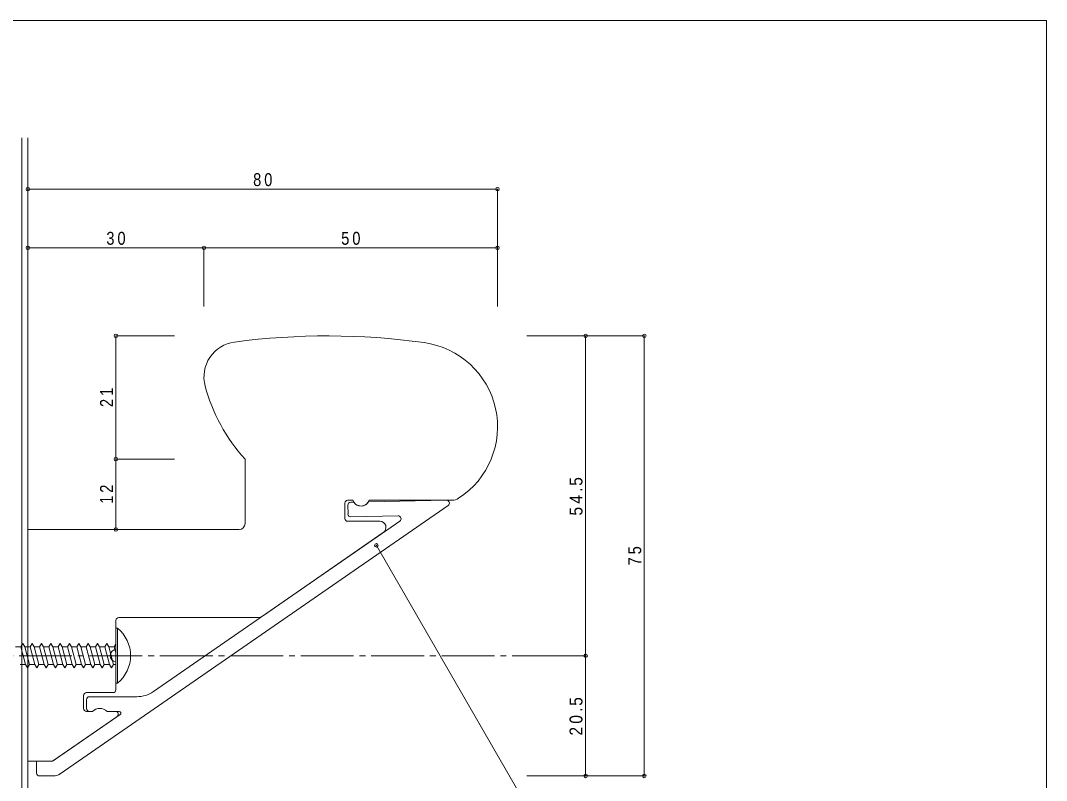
# Model space of a CAD drawing. Units: millimetres on the paper. Extents: x -141 to 141, y -98 to 98.
# Drawn here: x -33.7 to 141, y -32 to 97.5 of the extents above; entities that cross this region are included whole.
import ezdxf

# ---------------------------------------------------------------- set-up
doc = ezdxf.new("R2010")
doc.units = ezdxf.units.MM
doc.header["$PDMODE"] = 32
doc.header["$PDSIZE"] = 0.6
doc.linetypes.add('CHAIN2', pattern=[12, 9, -1, 1, -1])
for name, color, linetype, lineweight in [('0-0_ＫＢ製品', 2, 'Continuous', 18), ('0-1_躯体', 3, 'Continuous', 18), ('0-3_寸法', 4, 'Continuous', 9), ('0-4_引出線字', 4, 'Continuous', 9), ('0-8_他製品', 7, 'Continuous', 18), ('F-0_図面枠', 5, 'Continuous', 9)]:
    doc.layers.add(name, color=color, linetype=linetype, lineweight=lineweight)
doc.styles.add('HGｺﾞｼｯｸM', font='')
doc.styles.get('HGｺﾞｼｯｸM').set_extended_font_data('HGｺﾞｼｯｸM')

msp = doc.modelspace()

# ---------------------------------------------------------------- linework, layer by layer
at = {"layer": '0-0_ＫＢ製品'}
for p, q in [((4.5, 11.748), (4.5, 22.75)), ((22, 15.748), (22.86, 15.748)), ((25.64, 15.748), (39.78, 15.748)), ((21.5, 12.648), (21.5, 15.248)), ((-32.5, 10.748), (-32.5, -28.75)), ((3.5, 10.748), (-32.5, 10.748)), ((27.447, 12.148), (22, 12.148)), ((28.046, 10.229), (7.635, -3.896)), ((-17.5, -4.752), (-17.5, -9.752)), ((6.497, -4.252), (-17, -4.252)), ((-17.5, -16.552), (-17.5, -11.752)), ((-18, -17.052), (-22.5, -17.052)), ((-23, -19.752), (-23, -17.552)), ((-21.5, -20.252), (-22.5, -20.252)), ((-17.601, -20.252), (-19, -20.252)), ((-27.767, -28.395), (-17.317, -21.163)), ((-28.905, -28.75), (-32.5, -28.75))]:
    msp.add_line(p, q, dxfattribs=at)
for centre, radius, start, end in [((18.538, -75.823), 119.573, 82.08889, 97.60886), ((3.5, 36.75), 6, 97.60886, 194.95133), ((33, 28.25), 14.5, 302.84686, 82.08889), ((26.687, 42.942), 30, 194.95133, 222.3041), ((22, 15.248), 0.5, 90, 180), ((24.25, 16.215), 1.466, 198.53628, 341.46372), ((39.78, 17.748), 2, 270, 302.84686), ((22, 12.648), 0.5, 180, 270), ((3.5, 11.748), 1, 270, 0), ((27.447, 11.095), 1.054, 304.68366, 90), ((-17, -4.752), 0.5, 90, 180), ((6.497, -2.252), 2, 270, 304.68366), ((-17.5, -10.752), 1, 90, 270), ((-22.5, -17.552), 0.5, 90, 180), ((-18, -16.552), 0.5, 270, 0), ((-22.5, -19.752), 0.5, 180, 270), ((-20.25, -21.564), 1.812, 46.39718, 133.60282), ((-17.601, -20.752), 0.5, 304.68366, 90), ((-28.905, -26.75), 2, 270, 304.68366)]:
    msp.add_arc(centre, radius, start, end, dxfattribs=at)
at = {"layer": '0-0_ＫＢ製品', "color": 7}
msp.add_arc((-20.25, -21.564), 1.812, 46.39718, 133.60282, dxfattribs=at)
at = {"layer": '0-1_躯体'}
for p, q in [((-33.5, -65), (-33.5, 77.5)), ((-32.5, -65), (-32.5, 77.5))]:
    msp.add_line(p, q, dxfattribs=at)
at = {"layer": '0-3_寸法'}
for p, q in [((-32.5, 68.75), (47.5, 68.75)), ((-32.5, 68.75), (-32.5, 58.75)), ((47.5, 68.75), (47.5, 58.75)), ((-2.5, 58.75), (-32.5, 58.75)), ((-32.5, 58.75), (-32.5, 48.75)), ((47.5, 58.75), (-2.5, 58.75)), ((-2.5, 58.75), (-2.5, 48.75)), ((47.5, 58.75), (47.5, 48.75)), ((-17.5, 43.75), (-17.5, 22.75)), ((-17.5, 43.75), (-7.5, 43.75)), ((62.5, 43.75), (52.5, 43.75)), ((62.5, -10.752), (62.5, 43.75)), ((72.5, 43.75), (62.5, 43.75)), ((72.5, 43.75), (72.5, -31.25)), ((-17.5, 22.75), (-7.5, 22.75)), ((-17.5, 22.75), (-17.5, 10.748)), ((-17.5, 10.748), (-7.5, 10.748)), ((62.5, -10.752), (52.5, -10.752)), ((62.5, -31.25), (62.5, -10.752)), ((62.5, -31.25), (52.5, -31.25)), ((72.5, -31.25), (62.5, -31.25))]:
    msp.add_line(p, q, dxfattribs=at)
for p in [(-32.5, 68.75), (47.5, 68.75), (-32.5, 58.75), (-2.5, 58.75), (47.5, 58.75), (-17.5, 43.75), (62.5, 43.75), (72.5, 43.75), (-17.5, 22.75), (-17.5, 10.748), (62.5, -10.752), (62.5, -31.25), (72.5, -31.25)]:
    msp.add_point(p, dxfattribs=at)
at = {"layer": '0-4_引出線字'}
msp.add_line((26.873, 8.041), (58.218, -46.25), dxfattribs=at)
msp.add_point((26.873, 8.041), dxfattribs=at)
at = {"layer": '0-8_他製品'}
for p, q in [((25.515, 15.474), (38.804, 15.748)), ((39.099, 14.837), (-26.986, -30.895)), ((22.004, 14.902), (22.035, 13.402)), ((23.016, 15.423), (22.493, 15.412)), ((30.551, 13.077), (22.545, 12.912)), ((-11.103, -16.863), (30.846, 12.166)), ((-17.5, -6.052), (-17.5, -15.451)), ((-17.5, -6.052), (-17.2, -6.052)), ((-17.2, -6.052), (-17.2, -15.451)), ((-33.344, -8.677), (-33.676, -9.252)), ((-33.012, -9.252), (-33.344, -8.677)), ((-31.754, -8.677), (-32.086, -9.252)), ((-31.422, -9.252), (-31.754, -8.677)), ((-30.164, -8.677), (-30.496, -9.252)), ((-29.832, -9.252), (-30.164, -8.677)), ((-28.574, -8.677), (-28.906, -9.252)), ((-28.242, -9.252), (-28.574, -8.677)), ((-26.984, -8.677), (-27.316, -9.252)), ((-26.652, -9.252), (-26.984, -8.677)), ((-25.394, -8.677), (-25.726, -9.252)), ((-25.062, -9.252), (-25.394, -8.677)), ((-23.804, -8.677), (-24.136, -9.252)), ((-23.472, -9.252), (-23.804, -8.677)), ((-22.214, -8.677), (-22.546, -9.252)), ((-21.882, -9.252), (-22.214, -8.677)), ((-20.624, -8.677), (-20.956, -9.252)), ((-20.292, -9.252), (-20.624, -8.677)), ((-19.034, -8.677), (-19.366, -9.252)), ((-18.702, -9.252), (-19.034, -8.677)), ((-33.676, -9.252), (-34.602, -9.252)), ((-33.676, -9.252), (-32.881, -12.252)), ((-32.086, -9.252), (-33.012, -9.252)), ((-32.217, -12.252), (-33.012, -9.252)), ((-32.086, -9.252), (-31.291, -12.252)), ((-30.496, -9.252), (-31.422, -9.252)), ((-30.627, -12.252), (-31.422, -9.252)), ((-30.496, -9.252), (-29.701, -12.252)), ((-28.906, -9.252), (-29.832, -9.252)), ((-29.037, -12.252), (-29.832, -9.252)), ((-28.906, -9.252), (-28.111, -12.252)), ((-27.316, -9.252), (-28.242, -9.252)), ((-27.447, -12.252), (-28.242, -9.252)), ((-27.316, -9.252), (-26.521, -12.252)), ((-25.857, -12.252), (-26.652, -9.252)), ((-25.726, -9.252), (-26.652, -9.252)), ((-25.726, -9.252), (-24.931, -12.252)), ((-24.136, -9.252), (-25.062, -9.252)), ((-24.267, -12.252), (-25.062, -9.252)), ((-24.136, -9.252), (-23.341, -12.252)), ((-22.546, -9.252), (-23.472, -9.252)), ((-22.677, -12.252), (-23.472, -9.252)), ((-22.546, -9.252), (-21.751, -12.252)), ((-20.956, -9.252), (-21.882, -9.252)), ((-21.087, -12.252), (-21.882, -9.252)), ((-20.956, -9.252), (-20.161, -12.252)), ((-19.366, -9.252), (-20.292, -9.252)), ((-19.497, -12.252), (-20.292, -9.252)), ((-19.366, -9.252), (-18.571, -12.252)), ((-17.776, -9.252), (-18.702, -9.252)), ((-17.907, -12.252), (-18.702, -9.252)), ((-32.881, -12.252), (-33.807, -12.252)), ((-32.881, -12.252), (-32.549, -12.827)), ((-32.549, -12.827), (-32.217, -12.252)), ((-31.291, -12.252), (-32.217, -12.252)), ((-31.291, -12.252), (-30.959, -12.827)), ((-30.959, -12.827), (-30.627, -12.252)), ((-29.701, -12.252), (-30.627, -12.252)), ((-29.701, -12.252), (-29.369, -12.827)), ((-29.369, -12.827), (-29.037, -12.252)), ((-28.111, -12.252), (-29.037, -12.252)), ((-28.111, -12.252), (-27.779, -12.827)), ((-27.779, -12.827), (-27.447, -12.252)), ((-26.521, -12.252), (-27.447, -12.252)), ((-26.521, -12.252), (-26.189, -12.827)), ((-26.189, -12.827), (-25.857, -12.252)), ((-24.931, -12.252), (-25.857, -12.252)), ((-24.931, -12.252), (-24.599, -12.827)), ((-24.599, -12.827), (-24.267, -12.252)), ((-23.341, -12.252), (-24.267, -12.252)), ((-23.341, -12.252), (-23.009, -12.827)), ((-23.009, -12.827), (-22.677, -12.252)), ((-21.751, -12.252), (-22.677, -12.252)), ((-21.751, -12.252), (-21.419, -12.827)), ((-21.419, -12.827), (-21.087, -12.252)), ((-20.161, -12.252), (-21.087, -12.252)), ((-20.161, -12.252), (-19.829, -12.827)), ((-19.829, -12.827), (-19.497, -12.252)), ((-18.571, -12.252), (-19.497, -12.252)), ((-18.571, -12.252), (-18.239, -12.827)), ((-18.239, -12.827), (-17.907, -12.252)), ((-17.5, -12.252), (-17.907, -12.252)), ((-17.5, -15.451), (-17.2, -15.451)), ((-22.5, -18.252), (-22.5, -19.752)), ((-13.949, -17.752), (-22, -17.752)), ((-28.281, -28.75), (-16.79, -20.798)), ((-22, -20.252), (-21.5, -20.252)), ((-16.961, -20.252), (-19, -20.252)), ((-31, -28.75), (-28.281, -28.75)), ((-31, -30.75), (-31, -28.75)), ((-28.125, -31.25), (-30.5, -31.25))]:
    msp.add_line(p, q, dxfattribs=at)
at = {"layer": '0-8_他製品', "linetype": 'CHAIN2', "lineweight": 9}
msp.add_line((-70, -10.752), (52.5, -10.752), dxfattribs=at)
at = {"layer": '0-8_他製品'}
msp.add_lwpolyline([(-17.5, -8.774), (-17.776, -9.252), (-17.5, -10.292)], dxfattribs=at)
for centre, radius, start, end in [((38.815, 15.248), 0.5, 304.68366, 91.18231), ((22.503, 14.912), 0.5, 91.18231, 181.18231), ((24.25, 16.215), 1.466, 212.69917, 329.66546), ((22.534, 13.412), 0.5, 181.18231, 271.18231), ((30.562, 12.578), 0.5, 304.68366, 91.18231), ((-21.12, -10.751), 6.12, 309.8338, 50.1662), ((-13.949, -12.752), 5, 270, 304.68366), ((-22, -18.252), 0.5, 90, 180), ((-22, -19.752), 0.5, 180, 270), ((-20.25, -21.564), 1.812, 46.39718, 133.60282), ((-16.961, -20.552), 0.3, 304.68366, 90), ((-30.5, -30.75), 0.5, 180, 270), ((-28.125, -29.25), 2, 270, 304.68366)]:
    msp.add_arc(centre, radius, start, end, dxfattribs=at)
at = {"layer": 'F-0_図面枠'}
for p, q in [((-141, 97.5), (141, 97.5)), ((141, 97.5), (141, -97.5))]:
    msp.add_line(p, q, dxfattribs=at)

# ---------------------------------------------------------------- texts
at = {"layer": '0-3_寸法', "color": 7, "char_height": 2.199, "attachment_point": 7, "style": 'HGｺﾞｼｯｸM'}
for s, insert in [('\\T1.36;\\W0.85;80', (5.875, 69.25)), ('\\T1.36;\\W0.85;30', (-19.125, 59.25)), ('\\T1.36;\\W0.85;50', (20.875, 59.25))]:
    msp.add_mtext(s, dxfattribs=dict(at, insert=insert))
at = {"layer": '0-3_寸法', "color": 7, "char_height": 2.199, "attachment_point": 7, "rotation": 90, "style": 'HGｺﾞｼｯｸM'}
for s, insert in [('\\T1.36;\\W0.85;21', (-18, 31.625)), ('\\T1.38;\\W0.9;54.5', (62, 13.124)), ('\\T1.36;\\W0.85;12', (-18, 15.124)), ('\\T1.36;\\W0.85;75', (72, 4.625)), ('\\T1.38;\\W0.9;20.5', (62, -24.376))]:
    msp.add_mtext(s, dxfattribs=dict(at, insert=insert))

doc.saveas('drawing.dxf')
